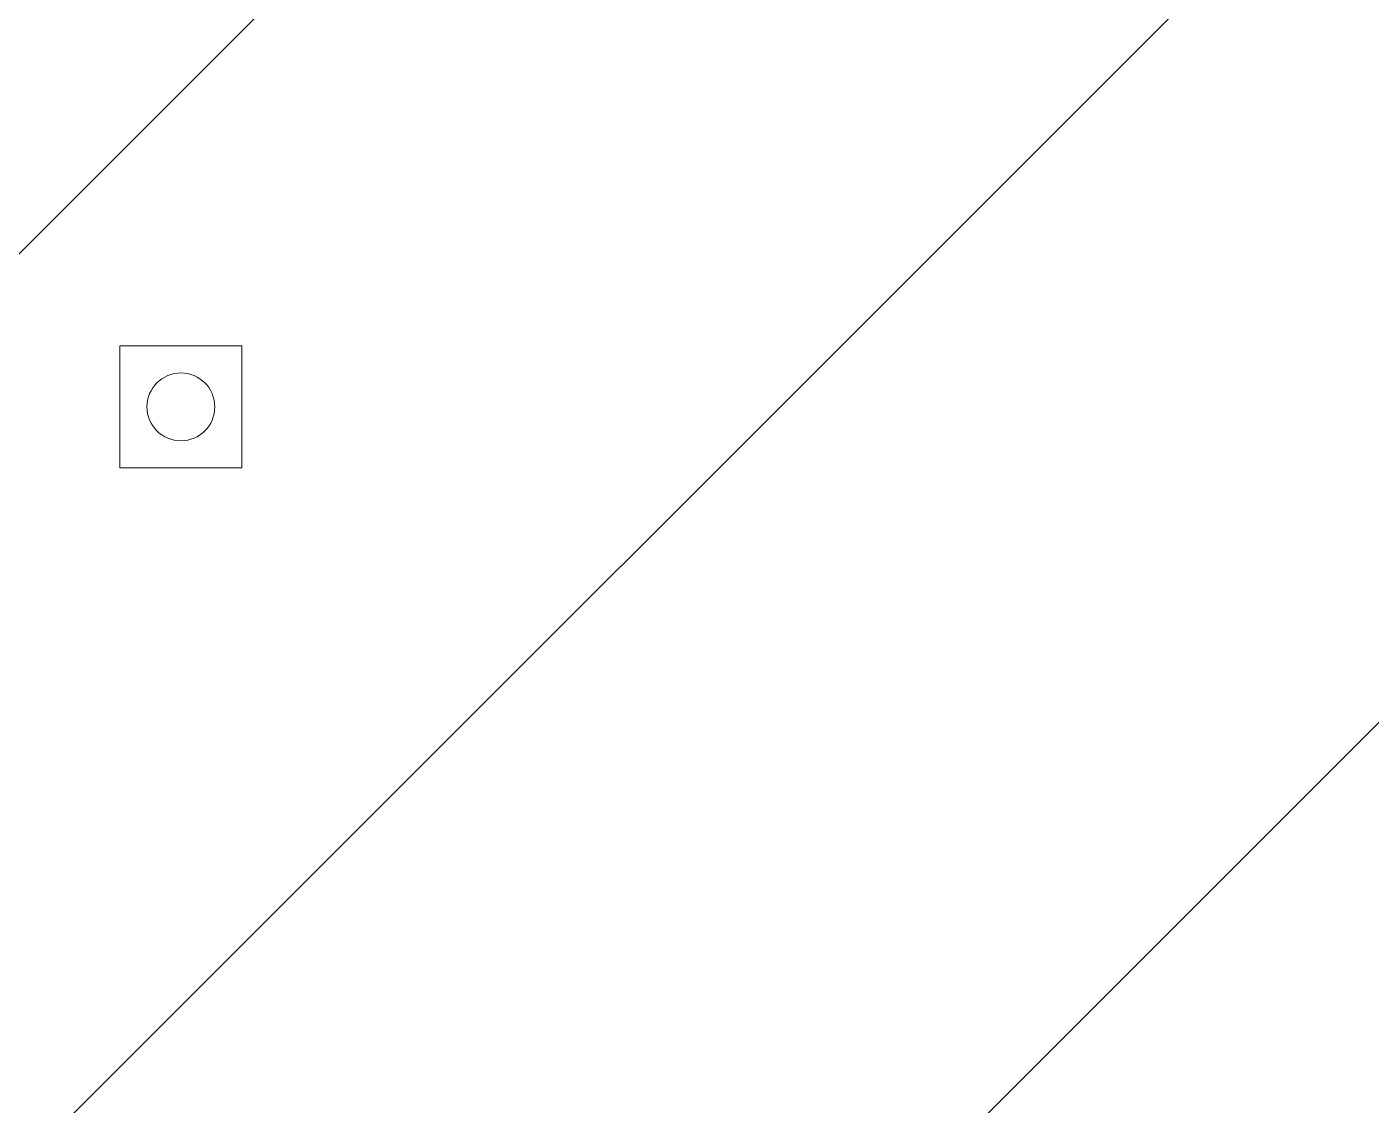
# Model space of a CAD drawing. Header units: millimetres. Extents: x 4739419 to 5837985, y 2291271 to 3446271.
# Drawn here: x 4943605 to 4945585, y 2456427 to 2458016 of the extents above; entities that cross this region are included whole.
import ezdxf

# ---------------------------------------------------------------- set-up
doc = ezdxf.new("R2010")
doc.units = ezdxf.units.MM
doc.layers.get('0').update_dxf_attribs({"color": 255})
doc.layers.add('HEB-Area(PC Topping)', color=3, linetype='Continuous')
doc.layers.add('XR-평면도$0$A-XXXX-HID', color=9, linetype='Continuous', lineweight=18)

# ---------------------------------------------------------------- blocks, each defined once
blk = doc.blocks.new('XR-평면도$0$b1')
at = {"layer": 'XR-평면도$0$A-XXXX-HID'}
blk.add_lwpolyline([(0, 180), (180, 180), (180, 0), (0, 0), (0, 180)], dxfattribs=at)
blk.add_circle((90, 90), 50, dxfattribs=at)
blk = doc.blocks.new('XR-평면도$0$4층 방화셔터 230510')
at = {"rotation": 90.00000000000006}
blk.add_blockref('XR-평면도$0$b1', (-65440, 50), dxfattribs=at)

msp = doc.modelspace()

# ---------------------------------------------------------------- hatches: boundary and pattern name
at = {"layer": 'HEB-Area(PC Topping)'}
h = msp.add_hatch(dxfattribs=at)
h.set_pattern_fill('ANSI31', color=256, scale=300)
h.set_pattern_definition([(45, (-566477.5, 0), (-673.51921, 673.51921), [])])
h.paths.add_polyline_path([(4932208.8, 2488391.2), (4932208.8, 2491231.7), (4970731.5, 2491257.7), (4970731.5, 2454889.2), (4949708.8, 2454889.2), (4949708.8, 2458391.2), (4947708.8, 2458391.2), (4947708.8, 2454885.2), (4943208.8, 2454885.2), (4943208.8, 2488391.2)])
h.paths.add_polyline_path([(4909558.8, 2488060.8), (4909558.8, 2454891.2), (4932208.8, 2454891.2), (4932208.8, 2488060.8)])

# ---------------------------------------------------------------- block references
msp.add_blockref('XR-평면도$0$4층 방화셔터 230510', (5009361.8, 2457316.2))
msp.add_blockref('XR-평면도$0$4층 방화셔터 230510', (5009361.8, 2457316.2))
msp.add_blockref('XR-평면도$0$4층 방화셔터 230510', (5009361.8, 2457316.2))

doc.saveas('drawing.dxf')
